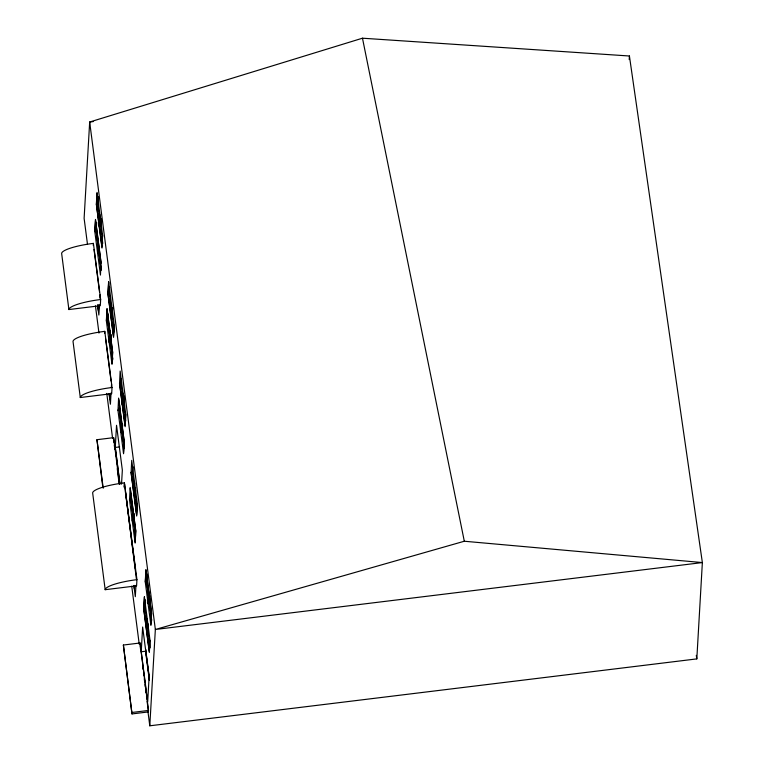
<?xml version="1.0" encoding="UTF-8"?>
<svg xmlns="http://www.w3.org/2000/svg" width="764" height="764" viewBox="0 0 764 764"><rect width="100%" height="100%" fill="white"/><g stroke="black" fill="none" stroke-linecap="round" stroke-linejoin="round"><path stroke-width="1.15" d="M93.275 245.445L93.399 243.382A31.658 6.102 -7.4 0 0 61.636 253.409L68.894 309.554L100.304 305.715L100.657 299.517L93.399 243.382M101.937 246.992L96.445 204.532L97.085 193.33M98.117 246.657L96.149 231.416L96.665 222.448M99.683 219.621L97.706 204.38L98.155 196.539M98.26 241.462L97.706 253.409L98.976 253.256L99.358 246.533M99.817 214.426L99.272 226.373L100.533 226.22L100.982 218.37M99.482 246.619L99.091 253.428L101.154 269.406M100.647 226.392L101.106 218.447M102.586 235.78L102.004 248.042L96.35 204.332L97.038 192.385L102.691 236.095M98.766 304.702L98.432 310.528L97.668 304.635M99.454 304.912L98.862 315.054L97.668 305.772M99.836 298.161L100.036 294.761M119.423 483.841L113.635 437.657L96.952 439.701L102.825 487.308M104.658 333.419L104.783 331.356A31.658 6.102 -7.4 0 0 73.019 341.393L80.287 397.528L111.687 393.689L112.05 387.501L104.783 331.356M114.142 325.111L113.492 336.322L108.001 293.863L108.65 282.661M109.682 335.988L107.705 320.746L108.096 314.023M111.191 307.863L109.271 293.71L109.653 286.987M109.176 342.005L109.825 330.793M110.732 314.969L111.382 303.757M109.92 331.528L109.271 342.74L110.532 342.587L110.99 334.737M111.477 304.492L110.828 315.704L112.098 315.551L112.547 307.701M111.105 334.813L110.646 342.759L112.719 358.736M112.212 315.723L112.671 307.777M111.936 363.358L112.585 352.147L107.094 309.697L106.444 320.899L107.705 320.746M110.302 393.871L109.968 399.696L109.204 393.804M111.057 392.963L110.408 404.223L109.051 393.785M111.382 387.338L111.573 383.958M113.635 437.657L113.998 442.681M115.135 449.681L116.539 425.29L122.345 470.156L121.533 484.147M125.707 414.441L125.057 425.653L119.566 383.194L120.158 371.046L125.812 414.757L125.124 426.704L119.47 382.993M121.237 425.319L119.27 410.077L119.595 404.471M123.061 399.553L120.827 383.041L121.084 378.562M119.623 405.541L119.365 410.077L121.342 425.405M120.922 383.041L121.18 378.505M120.731 431.335L121.38 420.124M122.297 404.299L122.937 393.088M121.476 420.859L120.827 432.071L122.097 431.918L122.546 424.068M123.033 393.823L122.393 405.035L123.653 404.882L124.169 395.914M122.001 431.183L122.125 428.938M123.558 404.146L123.692 401.902M122.603 425.281L122.211 432.09L124.131 446.921M123.768 405.054L124.16 398.245M123.501 452.689L124.14 441.477L118.649 399.028M124.179 486.993L124.417 482.858A31.658 6.102 -7.4 0 0 92.654 492.895L105.184 589.693L136.584 585.845L136.947 579.656L124.417 482.858M124.322 487.308L124.513 483.927L136.355 578.654M137.262 503.772L136.622 514.984L131.121 472.524L131.714 460.377L137.377 504.087L136.689 516.034L131.026 472.324M131.255 493.735L130.921 499.408L133.519 519.453L133.652 517.19L133.557 520.513L130.835 499.408L131.15 493.802M135.247 491.233L135.123 493.477L132.392 472.372L132.716 466.766M132.478 472.372L132.812 466.699M123.376 645.036L132 713.929L148.436 711.914L148.512 710.444L140.06 642.992L123.376 645.036L132 713.929M132.296 520.666L132.946 509.454M133.853 493.63L134.502 482.418M133.041 510.19L132.392 521.401L133.652 521.249L134.111 513.398M134.598 483.154L133.948 494.365L135.218 494.212L135.6 487.489M134.101 515.748L133.776 521.42L135.543 535.115M135.333 494.384L135.591 489.848M135.056 542.01L135.706 530.808L130.214 488.358M134.665 585.472L134.464 588.968L134.006 585.444M135.963 585.415L135.314 596.674L133.948 586.141M139.974 644.463L140.06 642.992M141.225 651.768L142.648 627.024L149.114 676.971L147.691 701.715L141.225 651.768L145.571 651.234L145.676 649.486L149.429 678.518M149.925 640.242L149.276 651.453L146.612 630.835L147.261 619.633L147.156 618.888L146.516 630.099L143.785 609.004L144.434 597.792M147.127 624.178L145.045 608.851L145.561 599.883M148.579 597.047L146.612 581.815L147.06 573.965M145.141 608.851L145.532 602.042M147.089 575.005L146.698 581.815L148.531 595.958M148.073 603.063L148.722 591.852M148.818 592.597L148.168 603.808L149.429 603.646L151.654 620.826M147.987 630.863L148.264 623.959M149.887 595.805L149.553 603.827L151.616 619.795M150.833 624.417L151.482 613.206L145.991 570.756L145.341 581.967L146.612 581.815M149.792 725.8L155.35 629.479L89.674 122.011L362.47 38.2L629.421 56.001L702.364 562.571L696.816 658.893L149.792 725.8L147.805 710.424M629.211 59.563L629.421 56.001M464.311 541.237L155.35 629.479L702.364 562.571L464.311 541.237L362.47 38.2M93.218 121.581L89.674 122.011L84.116 218.332L87.488 244.356M96.445 204.532L97.706 204.38M96.149 231.416L94.879 231.568L95.529 220.366L101.02 262.816L100.447 275.078L94.784 231.368L95.471 219.421L101.135 263.131M108.001 293.863L109.271 293.71M119.566 383.194L120.827 383.041M119.27 410.077L118.009 410.23L118.601 398.082L124.255 441.793L123.567 453.74L117.914 410.029M119.843 483.975L115.259 447.446L119.671 446.911M131.121 472.524L132.392 472.372M130.835 499.408L129.565 499.56L130.157 487.413L135.82 531.123L135.123 543.07L129.469 499.36M143.785 609.004L145.045 608.851M146.612 630.835L147.872 630.682L150.097 647.862M132.086 712.459L148.512 710.444M696.3 655.35L696.816 658.893M100.533 226.22L102.758 243.401M112.098 315.551L114.275 331.7M123.653 404.882L125.726 420.916M135.218 494.212L137.138 509.101M96.245 231.416L98.222 246.743M107.8 320.746L109.634 334.899M98.976 253.256L101.192 270.437M110.532 342.587L112.757 359.768M122.097 431.918L124.169 447.952M133.652 521.249L135.581 536.137M94.01 249.446L99.501 291.877M105.556 338.614L111.047 381.045M125.363 491.634L135.39 569.142M145.571 651.234L149.324 680.275M115.259 447.446L119.996 484.051M95.443 305.867L98.967 333.075M106.779 393.403L112.594 438.355M131.733 586.217L139.229 644.176M96.952 439.701L103.216 488.206M140.118 645.647L140.719 650.374M142.792 666.943L143.088 669.312M143.537 672.864L143.833 675.223M144.281 678.776L144.577 681.144M145.017 684.697L145.313 687.056M145.762 690.608L146.058 692.977M146.507 696.529L146.803 698.898M147.099 701.256L148.436 711.914M114.294 445.04L114.734 448.592M117.255 468.714L119.184 484.099M105.184 589.693A31.658 6.102 -7.4 0 1 136.947 579.656M80.287 397.528A31.658 6.102 -7.4 0 1 112.05 387.501M68.894 309.554A31.658 6.102 -7.4 0 1 100.657 299.517M107.036 308.752L106.349 320.699L112.002 364.409L112.69 352.462L107.036 308.752M108.593 281.715L107.905 293.662L113.569 337.373L114.256 325.426L108.593 281.715M144.377 596.846L143.689 608.793L149.343 652.513L150.03 640.566L144.377 596.846M145.934 569.82L145.246 581.767L150.909 625.477L151.597 613.53L145.934 569.82"/></g></svg>
